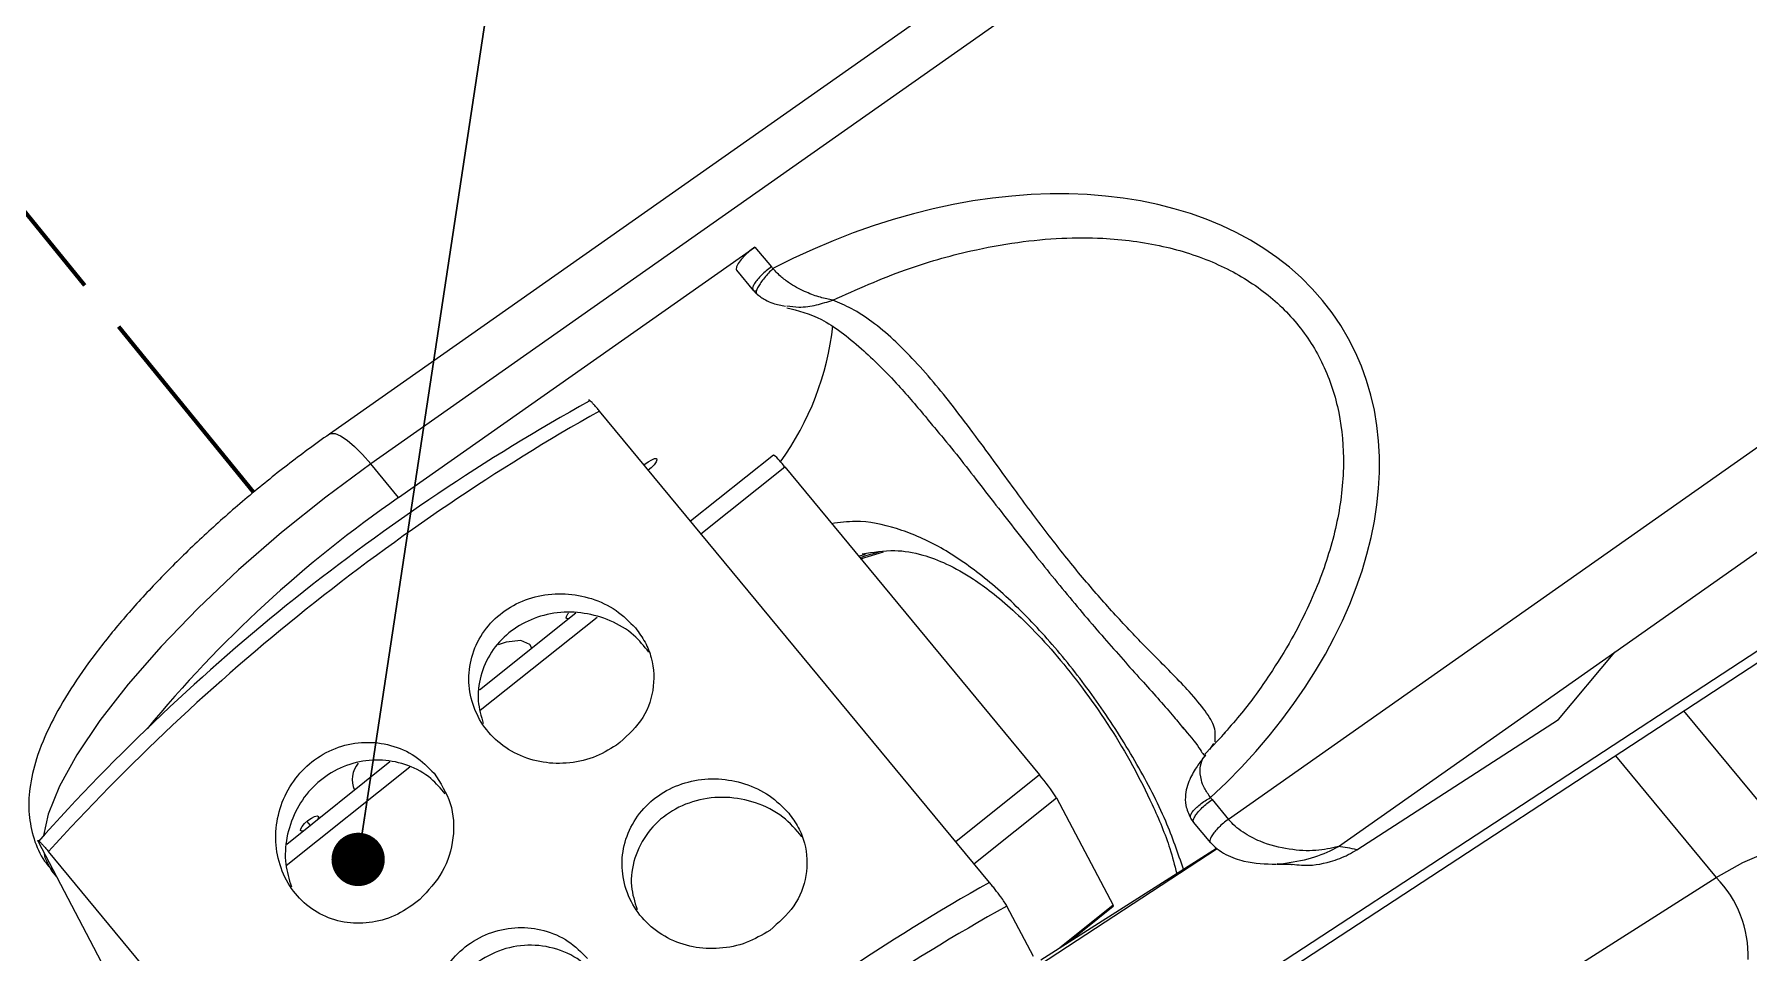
# Model space of a CAD drawing. Header units: millimetres. Extents: x -253 to 12701, y 1223 to 2077.
# Drawn here: x 3615 to 3711.5, y 1712.2 to 1763.9 of the extents above; entities that cross this region are included whole.
import ezdxf

# ---------------------------------------------------------------- set-up
doc = ezdxf.new("R2010")
doc.units = ezdxf.units.MM
doc.linetypes.add('ACAD_ISO02W100', pattern=[15, 12, -3])
for name, color, linetype, lineweight in [('0.3mm', 240, 'Continuous', 30), ('Net 0.7', 7, 'Continuous', 70), ('Net Duc', 7, 'ACAD_ISO02W100', 70)]:
    doc.layers.add(name, color=color, linetype=linetype, lineweight=lineweight)
doc.styles.get("Standard").update_dxf_attribs({"font": 'arial.ttf'})
doc.dimstyles.new('TL1 2 to', dxfattribs={"dimtxt": 4, "dimasz": 3, "dimexe": 1, "dimexo": 0, "dimgap": 1.5, "dimtad": 1, "dimdec": 0, "dimlfac": 0.5, "dimzin": 0, "dimdsep": 46, "dimtxsty": 'Standard', "dimcen": 0.01, "dimclrd": 256, "dimclre": 3, "dimclrt": 3, "dimadec": 0, "dimazin": 0, "dimtfac": 1, "dimtdec": 0, "dimtofl": 0, "dimtmove": 1, "dimatfit": 1, "dimfxl": 1, "dimtolj": 1, "dimtzin": 0, "dimlwd": -1, "dimlwe": -1, "dimarcsym": 0})

msp = doc.modelspace()

# ---------------------------------------------------------------- linework, layer by layer
at = {"color": 7, "linetype": 'Continuous', "lineweight": 25}
for p, q in [((3714.242, 1799.473), (3631.592, 1741.365)), ((3716.571, 1797.795), (3633.92, 1739.686)), ((3744.786, 1763.714), (3682.181, 1719.699)), ((3635.488, 1737.793), (3655.534, 1751.887)), ((3655.534, 1751.887), (3656.46, 1750.769)), ((3703.921, 1729.103), (3736.373, 1751.919)), ((3654.508, 1750.58), (3655.46, 1749.429)), ((3655.422, 1749.478), (3655.626, 1749.262)), ((3668.729, 1716.155), (3646.784, 1742.662)), ((3665.201, 1742.249), (3665.533, 1741.853)), ((3635.488, 1737.793), (3633.92, 1739.686)), ((3649.289, 1739.637), (3649.535, 1739.81)), ((3656.583, 1740.19), (3651.918, 1736.461)), ((3657.21, 1739.519), (3671.553, 1722.194)), ((3723.108, 1736.478), (3666.687, 1699.568)), ((3722.732, 1735.558), (3671.716, 1702.185)), ((3661.481, 1734.36), (3662.776, 1734.751)), ((3645.453, 1731.294), (3640.035, 1726.963)), ((3688.363, 1718.165), (3703.921, 1729.103)), ((3700.748, 1725.318), (3703.921, 1729.103)), ((3714.427, 1717.795), (3707.806, 1725.794)), ((3689.398, 1717.986), (3700.748, 1725.318)), ((3682.011, 1724.578), (3680.859, 1723.37)), ((3681.126, 1723.633), (3681.352, 1723.957)), ((3681.98, 1724.586), (3681.784, 1724.359)), ((3634.999, 1722.937), (3629.19, 1718.293)), ((3680.842, 1723.234), (3680.906, 1723.322)), ((3672.51, 1720.917), (3675.684, 1714.874)), ((3681.256, 1720.817), (3682.181, 1719.699)), ((3680.043, 1719.773), (3680.218, 1719.527)), ((3680.202, 1719.543), (3681.167, 1718.377)), ((3615.206, 1718.444), (3619.987, 1709.342)), ((3681.541, 1718.042), (3661.985, 1705.249)), ((3671.616, 1711.799), (3681.506, 1718.075)), ((3637.732, 1691.376), (3615.787, 1717.884)), ((3684.913, 1717.212), (3685.168, 1717.199)), ((3615.959, 1716.811), (3616.246, 1716.465)), ((3682.196, 1699.019), (3709.63, 1716.426)), ((3671.205, 1711.986), (3669.716, 1714.821)), ((3673.103, 1712.743), (3675.701, 1714.819))]:
    msp.add_line(p, q, dxfattribs=at)
at = {"color": 8, "linetype": 'Continuous', "lineweight": 25}
for p, q in [((3652.502, 1735.756), (3657.21, 1739.519)), ((3661.359, 1734.508), (3661.762, 1734.614)), ((3640.086, 1725.83), (3646.652, 1731.079)), ((3703.958, 1723.277), (3709.63, 1716.426)), ((3629.163, 1717.099), (3636.119, 1722.659)), ((3671.553, 1722.194), (3666.845, 1718.431)), ((3667.862, 1717.202), (3672.51, 1720.917)), ((3630.328, 1719.579), (3630.515, 1719.353)), ((3675.684, 1714.874), (3672.688, 1712.479))]:
    msp.add_line(p, q, dxfattribs=at)
at = {"color": 7, "linetype": 'Continuous', "lineweight": 25, "flags": 128}
for points in [[(3655.534, 1751.887), (3655.249, 1751.668), (3654.984, 1751.428), (3654.759, 1751.185), (3654.593, 1750.959), (3654.499, 1750.768), (3654.485, 1750.627), (3654.508, 1750.58)], [(3649.535, 1739.81), (3649.728, 1739.928), (3649.888, 1739.99), (3649.992, 1739.988), (3650.023, 1739.922), (3649.977, 1739.801), (3649.861, 1739.644), (3649.692, 1739.476), (3649.531, 1739.345)], [(3645.087, 1731.001), (3644.992, 1730.983), (3644.921, 1731.015), (3644.926, 1731.109), (3645.006, 1731.249), (3645.045, 1731.299)], [(3630.138, 1719.051), (3630.043, 1719.033), (3629.972, 1719.066), (3629.977, 1719.159), (3630.057, 1719.3), (3630.2, 1719.465), (3630.385, 1719.631), (3630.583, 1719.771), (3630.764, 1719.865), (3630.901, 1719.898), (3630.972, 1719.865), (3630.967, 1719.771), (3630.915, 1719.672)], [(3675.701, 1714.819), (3675.703, 1714.828), (3675.684, 1714.874)]]:
    msp.add_lwpolyline(points, dxfattribs=at)
at = {"color": 8, "linetype": 'Continuous', "lineweight": 25, "flags": 128}
for points in [[(3631.592, 1741.365), (3631.676, 1741.404), (3631.914, 1741.395), (3632.223, 1741.265), (3632.594, 1741.017), (3633.011, 1740.662), (3633.459, 1740.212), (3633.92, 1739.686)], [(3633.92, 1739.686), (3631.388, 1737.824), (3628.893, 1735.824), (3626.487, 1733.729), (3624.218, 1731.581), (3622.133, 1729.424), (3620.275, 1727.301), (3618.68, 1725.256), (3617.382, 1723.33), (3616.406, 1721.562), (3615.774, 1719.99), (3615.51, 1718.785)], [(3642.991, 1729.325), (3642.875, 1729.54), (3642.367, 1729.759), (3641.531, 1729.657), (3641.088, 1729.518)], [(3709.63, 1716.426), (3711.123, 1717.28), (3712.441, 1717.841), (3713.497, 1718.073), (3714.221, 1717.96), (3714.427, 1717.796)], [(3615.518, 1717.85), (3615.581, 1717.552), (3615.959, 1716.811)]]:
    msp.add_lwpolyline(points, dxfattribs=at)
at = {"color": 7, "linetype": 'Continuous', "lineweight": 25}
for centre, radius, start, end in [((3643.969, 1749.226), 16.054, 324.06524, 353.67343), ((3704.362, 1638.688), 119.623, 119.08997, 138.18568), ((3708.124, 1634.149), 124.65, 119.47839, 137.79726), ((3654.914, 1738.003), 2.751, 33.44022, 52.66361), ((3674.743, 1680.883), 69.136, 124.59714, 140.57875), ((3662.401, 1714.337), 12.062, 33.06237, 40.64864), ((3687.852, 1712.13), 6.056, 75.21337, 85.16186), ((3730.255, 1607.409), 124.944, 119.50012, 137.77552), ((3705.131, 1712.031), 6.29, 358.0556, 44.33061), ((3727.875, 1610.288), 119.623, 119.08997, 138.18568)]:
    msp.add_arc(centre, radius, start, end, dxfattribs=at)
at = {"color": 8, "linetype": 'Continuous', "lineweight": 25}
msp.add_arc((3634.287, 1721.948), 1.41, 139.68984, 205.19634, dxfattribs=at)
at = {"color": 7, "linetype": 'Continuous', "lineweight": 25}
msp.add_ellipse((3664.53, 1732.75), major_axis=(24.152, 14.427), ratio=0.694754, start_param=5.009201, end_param=7.77069, dxfattribs=at)
at = {"color": 8, "linetype": 'Continuous', "lineweight": 25}
for points, knots in [([(3659.919, 1748.905), (3661.268, 1749.506), (3663.775, 1750.623), (3667.297, 1751.63), (3670.252, 1752.18), (3672.74, 1752.415), (3675.484, 1752.418), (3678.42, 1752.043), (3681.449, 1751.081), (3684.033, 1749.612), (3686.115, 1747.658), (3687.62, 1745.279), (3688.501, 1742.563), (3688.752, 1739.563), (3688.375, 1736.411), (3687.377, 1733.106), (3686.016, 1730.238), (3684.464, 1727.737), (3683.207, 1725.974), (3682.298, 1724.946), (3681.98, 1724.586)], [0, 0, 0, 0, 0.081271, 0.151062, 0.200115, 0.245537, 0.287445, 0.349945, 0.406777, 0.461569, 0.514187, 0.566808, 0.621597, 0.678433, 0.74093, 0.805071, 0.877245, 0.922519, 0.972879, 1, 1, 1, 1]), ([(3656.551, 1750.673), (3656.467, 1750.591), (3656.298, 1750.427), (3656.063, 1750.154), (3655.862, 1749.886), (3655.708, 1749.639), (3655.617, 1749.433), (3655.607, 1749.297), (3655.63, 1749.227), (3655.674, 1749.228), (3655.678, 1749.228)], [0, 0, 0, 0, 0.140664, 0.281631, 0.422795, 0.56302, 0.702656, 0.843783, 0.985903, 1, 1, 1, 1]), ([(3657.34, 1748.58), (3657.56, 1748.549), (3658.114, 1748.471), (3659.003, 1748.605), (3659.616, 1748.806), (3659.919, 1748.905)], [0, 0, 0, 0, 0.250961, 0.629577, 1, 1, 1, 1]), ([(3681.425, 1724.062), (3681.445, 1724.325), (3681.484, 1724.84), (3680.923, 1725.773), (3680.091, 1726.762), (3679.118, 1727.786), (3678.18, 1728.733), (3677.268, 1729.652), (3676.388, 1730.577), (3675.233, 1731.832), (3673.749, 1733.536), (3671.938, 1735.831), (3670.387, 1737.917), (3669.062, 1739.748), (3667.913, 1741.311), (3666.745, 1742.865), (3665.56, 1744.337), (3664.437, 1745.602), (3663.289, 1746.747), (3662.149, 1747.691), (3661.007, 1748.444), (3660.272, 1748.754), (3659.918, 1748.904)], [0, 0, 0, 0, 0.069833, 0.136489, 0.203293, 0.254724, 0.299152, 0.336627, 0.371361, 0.404853, 0.468526, 0.532228, 0.600346, 0.639513, 0.683916, 0.733615, 0.778191, 0.825323, 0.867174, 0.914565, 0.958807, 1, 1, 1, 1]), ([(3665.533, 1741.853), (3665.796, 1741.542), (3666.784, 1740.376), (3668.544, 1738.084), (3670.817, 1735.162), (3673.118, 1732.299), (3675.366, 1729.667), (3677.396, 1727.392), (3678.875, 1725.772), (3679.482, 1725.01), (3679.658, 1724.79)], [0, 0, 0, 0, 0.052725, 0.197832, 0.349064, 0.496749, 0.644428, 0.795668, 0.940914, 1, 1, 1, 1]), ([(3679.651, 1716.898), (3679.339, 1717.799), (3678.648, 1719.793), (3677.047, 1722.852), (3675.075, 1725.993), (3672.853, 1728.912), (3670.528, 1731.483), (3668.186, 1733.566), (3665.842, 1735.148), (3663.53, 1736.118), (3661.527, 1736.554), (3660.301, 1736.386), (3659.854, 1736.325)], [0, 0, 0, 0, 0.0865404, 0.1914564, 0.3007887, 0.4075395, 0.5142896, 0.6236105, 0.7285859, 0.8358992, 0.9401028, 1, 1, 1, 1]), ([(3662.51, 1734.724), (3662.15, 1734.631), (3661.789, 1734.537), (3661.445, 1734.405), (3661.444, 1734.405)], [0, 0, 0, 0, 0.996767, 1, 1, 1, 1]), ([(3681.179, 1720.924), (3681.049, 1721.104), (3680.808, 1721.439), (3680.601, 1722.021), (3680.565, 1722.58), (3680.664, 1723.014), (3680.802, 1723.184), (3680.842, 1723.234)], [0, 0, 0, 0, 0.1862804, 0.3465985, 0.6292532, 0.8915362, 1, 1, 1, 1]), ([(3680.105, 1719.712), (3680.079, 1719.741), (3680.025, 1719.797), (3680.049, 1719.942), (3680.145, 1720.119), (3680.326, 1720.324), (3680.575, 1720.538), (3680.866, 1720.748), (3681.075, 1720.865), (3681.179, 1720.924)], [0, 0, 0, 0, 0.142842, 0.285883, 0.427973, 0.569466, 0.712469, 0.85648, 1, 1, 1, 1]), ([(3680.239, 1719.518), (3680.226, 1719.53), (3680.188, 1719.565), (3680.21, 1719.692), (3680.302, 1719.883), (3680.471, 1720.113), (3680.698, 1720.358), (3680.967, 1720.604), (3681.16, 1720.746), (3681.256, 1720.817)], [0, 0, 0, 0, 0.0765709, 0.2304757, 0.3843806, 0.5382854, 0.6921903, 0.8460951, 1, 1, 1, 1]), ([(3682.181, 1719.699), (3682.085, 1719.628), (3681.893, 1719.486), (3681.624, 1719.24), (3681.397, 1718.995), (3681.227, 1718.765), (3681.137, 1718.575), (3681.112, 1718.455), (3681.144, 1718.423), (3681.152, 1718.416)], [0, 0, 0, 0, 0.158642, 0.317285, 0.475927, 0.634569, 0.793212, 0.951854, 1, 1, 1, 1]), ([(3685.168, 1717.199), (3685.745, 1717.289), (3686.837, 1717.458), (3687.85, 1717.89), (3688.315, 1718.139), (3688.363, 1718.165)], [0, 0, 0, 0, 0.5005289, 0.9483959, 1, 1, 1, 1])]:
    msp.add_open_spline(points, degree=3, knots=knots, dxfattribs=at)
at = {"color": 7, "linetype": 'Continuous', "lineweight": 25}
msp.add_open_spline([(3656.46, 1750.769), (3656.364, 1750.698), (3656.171, 1750.555), (3655.902, 1750.31), (3655.675, 1750.064), (3655.507, 1749.835), (3655.411, 1749.641), (3655.397, 1749.5), (3655.461, 1749.415), (3655.565, 1749.417), (3655.618, 1749.418)], degree=3, dxfattribs=at)
for points, knots in [([(3656.551, 1750.673), (3656.533, 1750.69), (3656.501, 1750.721), (3656.472, 1750.754), (3656.46, 1750.769)], [0, 0, 0, 0, 0.559988, 1, 1, 1, 1]), ([(3659.919, 1748.905), (3659.69, 1748.949), (3659.226, 1749.037), (3658.418, 1749.331), (3657.672, 1749.717), (3657.013, 1750.182), (3656.712, 1750.501), (3656.551, 1750.673)], [0, 0, 0, 0, 0.2230635, 0.4516321, 0.6979539, 0.8376644, 1, 1, 1, 1]), ([(3655.628, 1749.265), (3655.787, 1749.137), (3656.07, 1748.911), (3656.629, 1748.677), (3657.016, 1748.602), (3657.253, 1748.557)], [0, 0, 0, 0, 0.33556, 0.593191, 1, 1, 1, 1]), ([(3657.328, 1748.473), (3657.967, 1748.315), (3659.285, 1747.987), (3661.432, 1746.328), (3663.42, 1744.368), (3664.676, 1742.886), (3665.21, 1742.257)], [0, 0, 0, 0, 0.269849, 0.556663, 0.81173, 1, 1, 1, 1]), ([(3646.784, 1742.662), (3646.733, 1742.724), (3646.628, 1742.849), (3646.488, 1743.011), (3646.364, 1743.145), (3646.249, 1743.26), (3646.164, 1743.33), (3646.189, 1743.261), (3646.204, 1743.222)], [0, 0, 0, 0, 0.117195, 0.238469, 0.365301, 0.49894, 0.716272, 1, 1, 1, 1]), ([(3631.592, 1741.365), (3631.187, 1741.076), (3630.014, 1740.239), (3628.085, 1738.744), (3625.858, 1736.871), (3623.738, 1734.927), (3621.761, 1732.944), (3619.96, 1730.952), (3618.362, 1728.971), (3616.991, 1727.012), (3615.869, 1725.059), (3615.099, 1723.228), (3614.703, 1721.542), (3614.643, 1720.026), (3614.921, 1718.629), (3615.377, 1717.517), (3615.851, 1717.005), (3616.005, 1716.839)], [0, 0, 0, 0, 0.039914, 0.115829, 0.191637, 0.26749, 0.343563, 0.420132, 0.497581, 0.576509, 0.65795, 0.74367, 0.813206, 0.871551, 0.924731, 0.975628, 1, 1, 1, 1]), ([(3661.579, 1734.627), (3662.187, 1734.728), (3663.31, 1734.915), (3664.878, 1734.638), (3666.35, 1734.091), (3667.641, 1733.361), (3669.273, 1732.192), (3671.436, 1730.227), (3674.236, 1726.879), (3676.46, 1723.438), (3677.953, 1720.451), (3678.819, 1718.408), (3679.148, 1717.12), (3679.267, 1716.654)], [0, 0, 0, 0, 0.1046297, 0.1932748, 0.2661552, 0.3452559, 0.3967505, 0.5146517, 0.6531541, 0.7973402, 0.8714568, 0.9535286, 1, 1, 1, 1]), ([(3647.747, 1723.865), (3647.321, 1723.613), (3646.46, 1723.105), (3644.942, 1722.797), (3643.405, 1722.878), (3641.966, 1723.38), (3640.76, 1724.267), (3639.886, 1725.461), (3639.425, 1726.847), (3639.419, 1728.31), (3639.868, 1729.706), (3640.729, 1730.899), (3641.919, 1731.795), (3643.329, 1732.325), (3644.855, 1732.451), (3646.367, 1732.169), (3647.772, 1731.519), (3648.47, 1730.811), (3648.816, 1730.461)], [0, 0, 0, 0, 0.062173, 0.125627, 0.186975, 0.250012, 0.313023, 0.374418, 0.437892, 0.499856, 0.562153, 0.625594, 0.686923, 0.750099, 0.813241, 0.87461, 0.937994, 1, 1, 1, 1]), ([(3649.571, 1729.103), (3649.304, 1729.437), (3648.725, 1730.161), (3647.43, 1730.921), (3645.941, 1731.353), (3644.395, 1731.378), (3642.929, 1730.998), (3641.64, 1730.233), (3640.642, 1729.135), (3640.052, 1727.793), (3639.877, 1726.378), (3640.13, 1725.499), (3640.251, 1725.08)], [0, 0, 0, 0, 0.088874, 0.192579, 0.294425, 0.396405, 0.500636, 0.601344, 0.704529, 0.80796, 0.908423, 1, 1, 1, 1]), ([(3648.816, 1730.461), (3649.008, 1730.199), (3649.394, 1729.674), (3649.844, 1728.491), (3649.913, 1726.936), (3649.231, 1725.159), (3648.242, 1724.296), (3647.747, 1723.865)], [0, 0, 0, 0, 0.124852, 0.250471, 0.499727, 0.750144, 1, 1, 1, 1]), ([(3679.602, 1724.887), (3679.954, 1724.463), (3680.599, 1723.686), (3680.803, 1723.237), (3680.874, 1723.328), (3680.883, 1723.339)], [0, 0, 0, 0, 0.510383, 0.936737, 1, 1, 1, 1]), ([(3636.684, 1715.195), (3636.281, 1714.895), (3635.465, 1714.288), (3634.032, 1713.856), (3632.575, 1713.822), (3631.188, 1714.23), (3629.997, 1715.063), (3629.108, 1716.249), (3628.605, 1717.669), (3628.53, 1719.199), (3628.882, 1720.699), (3629.633, 1722.038), (3630.73, 1723.113), (3632.084, 1723.825), (3633.58, 1724.101), (3635.074, 1723.92), (3636.457, 1723.332), (3637.149, 1722.634), (3637.491, 1722.288)], [0, 0, 0, 0, 0.06214, 0.125676, 0.187098, 0.25009, 0.313076, 0.374348, 0.437726, 0.499892, 0.562065, 0.625592, 0.686988, 0.749979, 0.813053, 0.874387, 0.937843, 1, 1, 1, 1]), ([(3638.104, 1721.129), (3637.853, 1721.431), (3637.287, 1722.115), (3636.046, 1722.781), (3634.585, 1723.103), (3633.075, 1722.966), (3631.671, 1722.387), (3630.487, 1721.419), (3629.618, 1720.153), (3629.147, 1718.696), (3629.053, 1717.221), (3629.325, 1716.33), (3629.452, 1715.911)], [0, 0, 0, 0, 0.08321, 0.1881, 0.290573, 0.393429, 0.498229, 0.599549, 0.703868, 0.808147, 0.90956, 1, 1, 1, 1]), ([(3680.83, 1723.253), (3680.714, 1723.097), (3680.479, 1722.78), (3680, 1722.044), (3679.742, 1721.244), (3679.747, 1720.432), (3679.944, 1720.008), (3680.052, 1719.776)], [0, 0, 0, 0, 0.2078082, 0.4221378, 0.6691204, 0.8191164, 1, 1, 1, 1]), ([(3637.491, 1722.288), (3637.843, 1721.742), (3638.546, 1720.65), (3638.66, 1718.644), (3638.072, 1716.681), (3637.147, 1715.69), (3636.684, 1715.195)], [0, 0, 0, 0, 0.250039, 0.499978, 0.74998, 1, 1, 1, 1]), ([(3656.369, 1713.451), (3655.942, 1713.2), (3655.081, 1712.691), (3653.563, 1712.383), (3652.026, 1712.464), (3650.587, 1712.967), (3649.381, 1713.854), (3648.507, 1715.047), (3648.046, 1716.433), (3648.04, 1717.897), (3648.489, 1719.293), (3649.35, 1720.485), (3650.54, 1721.381), (3651.951, 1721.911), (3653.476, 1722.037), (3654.988, 1721.755), (3656.393, 1721.105), (3657.092, 1720.398), (3657.437, 1720.048)], [0, 0, 0, 0, 0.062173, 0.125627, 0.186975, 0.250012, 0.313023, 0.374418, 0.437892, 0.499856, 0.562153, 0.625594, 0.686923, 0.750099, 0.813241, 0.87461, 0.937994, 1, 1, 1, 1]), ([(3658.18, 1718.723), (3657.845, 1719.114), (3657.146, 1719.931), (3655.608, 1720.695), (3653.908, 1721.016), (3652.209, 1720.827), (3650.672, 1720.143), (3649.449, 1719.013), (3648.708, 1717.558), (3648.475, 1716.005), (3648.771, 1715.06), (3648.907, 1714.624)], [0, 0, 0, 0, 0.1062011, 0.2217496, 0.3338998, 0.4494739, 0.5635801, 0.6768771, 0.792386, 0.9043598, 1, 1, 1, 1]), ([(3681.256, 1720.817), (3681.24, 1720.836), (3681.213, 1720.871), (3681.189, 1720.908), (3681.179, 1720.924)], [0, 0, 0, 0, 0.5599687, 1, 1, 1, 1]), ([(3657.437, 1720.048), (3657.629, 1719.786), (3658.015, 1719.26), (3658.465, 1718.077), (3658.534, 1716.522), (3657.852, 1714.746), (3656.863, 1713.882), (3656.369, 1713.451)], [0, 0, 0, 0, 0.124852, 0.250471, 0.499727, 0.750144, 1, 1, 1, 1]), ([(3688.363, 1718.165), (3687.955, 1718.074), (3687.139, 1717.89), (3685.635, 1717.968), (3684.2, 1718.314), (3683.144, 1718.852), (3682.544, 1719.302), (3682.3, 1719.569), (3682.181, 1719.699)], [0, 0, 0, 0, 0.242543, 0.485556, 0.723436, 0.8618, 0.932818, 1, 1, 1, 1]), ([(3615.206, 1718.444), (3615.19, 1718.481), (3615.161, 1718.547), (3615.252, 1718.482), (3615.366, 1718.366), (3615.489, 1718.232), (3615.63, 1718.07), (3615.735, 1717.945), (3615.787, 1717.884)], [0, 0, 0, 0, 0.283693, 0.50106, 0.634685, 0.761512, 0.882791, 1, 1, 1, 1]), ([(3681.144, 1718.409), (3681.269, 1718.283), (3681.523, 1718.027), (3682.024, 1717.723), (3682.541, 1717.495), (3683.533, 1717.202), (3684.274, 1717.189), (3684.863, 1717.179)], [0, 0, 0, 0, 0.1337673, 0.2705332, 0.4001604, 0.5230344, 1, 1, 1, 1]), ([(3684.911, 1717.179), (3685.223, 1717.185), (3685.59, 1717.193), (3685.742, 1717.164), (3685.764, 1717.159)], [0, 0, 0, 0, 0.851335, 1, 1, 1, 1]), ([(3685.768, 1717.187), (3685.942, 1717.161), (3686.672, 1717.051), (3687.773, 1717.239), (3688.787, 1717.619), (3689.241, 1717.892), (3689.398, 1717.986)], [0, 0, 0, 0, 0.134463, 0.565288, 0.85029, 1, 1, 1, 1]), ([(3711.185, 1708.706), (3711.402, 1708.879), (3712.034, 1709.381), (3713.025, 1710.313), (3714.079, 1711.525), (3714.82, 1712.685), (3715.27, 1713.868), (3715.442, 1714.982), (3715.31, 1716.146), (3714.957, 1717.129), (3714.54, 1717.599), (3714.394, 1717.764)], [0, 0, 0, 0, 0.072041, 0.209879, 0.353384, 0.518164, 0.623341, 0.726597, 0.832476, 0.941239, 1, 1, 1, 1]), ([(3669.716, 1714.821), (3669.676, 1714.891), (3669.606, 1715.014), (3669.404, 1715.291), (3669.221, 1715.535), (3669.057, 1715.748), (3668.89, 1715.959), (3668.782, 1716.09), (3668.729, 1716.155)], [0, 0, 0, 0, 0.283693, 0.50106, 0.634685, 0.761512, 0.882791, 1, 1, 1, 1]), ([(3645.305, 1704.781), (3644.902, 1704.481), (3644.086, 1703.875), (3642.653, 1703.443), (3641.196, 1703.409), (3639.809, 1703.817), (3638.619, 1704.649), (3637.729, 1705.835), (3637.226, 1707.256), (3637.151, 1708.785), (3637.503, 1710.285), (3638.254, 1711.624), (3639.352, 1712.7), (3640.705, 1713.411), (3642.201, 1713.687), (3643.696, 1713.506), (3645.078, 1712.918), (3645.77, 1712.22), (3646.112, 1711.875)], [0, 0, 0, 0, 0.06214, 0.125676, 0.187098, 0.25009, 0.313076, 0.374348, 0.437726, 0.499892, 0.562065, 0.625592, 0.686988, 0.749979, 0.813053, 0.874387, 0.937843, 1, 1, 1, 1]), ([(3646.711, 1710.741), (3646.394, 1711.1), (3645.71, 1711.876), (3644.223, 1712.53), (3642.544, 1712.704), (3640.888, 1712.302), (3639.446, 1711.371), (3638.368, 1710.021), (3637.778, 1708.412), (3637.655, 1706.796), (3637.977, 1705.854), (3638.121, 1705.434)], [0, 0, 0, 0, 0.1010943, 0.2182099, 0.3315548, 0.4483659, 0.5630906, 0.6783647, 0.7952194, 0.9086923, 1, 1, 1, 1])]:
    msp.add_open_spline(points, degree=3, knots=knots, dxfattribs=at)
at = {"layer": 'Net 0.7', "lineweight": 211}
msp.add_ellipse((3601.841, 1769.298), major_axis=(12.073, 12.767), ratio=0.517828, start_param=5.190197, end_param=9.958116, dxfattribs=at)
at = {"layer": 'Net Duc', "lineweight": 100}
msp.add_line((3627.331, 1738.102), (3601.841, 1769.298), dxfattribs=at)

# ---------------------------------------------------------------- leaders
at = {"layer": '0.3mm'}
msp.add_leader([(3633.211, 1717.445), (3647.929, 1814.64)], dimstyle='TL1 2 to', override={"dimscale": 0, "dimgap": 1.5, "dimtad": 0, "dimldrblk": 'Dot'}, dxfattribs=at)

doc.saveas('drawing.dxf')
